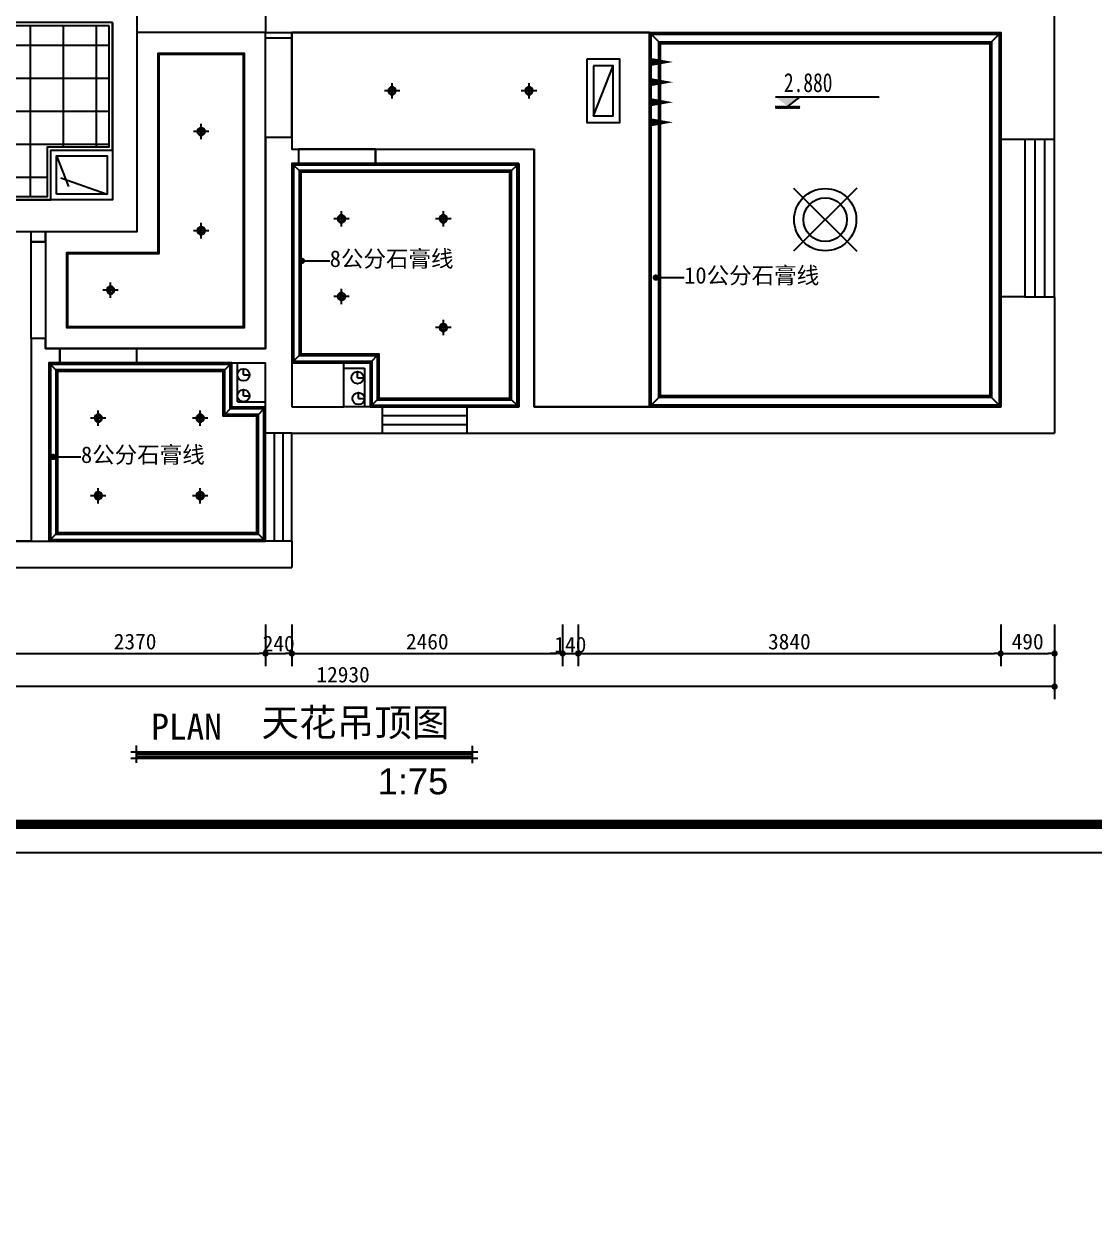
# Model space of a CAD drawing. Header units: millimetres. Extents: x -77055 to 331180, y -861586 to -491011.
# Drawn here: x 44184 to 53903, y -611652 to -600668 of the extents above; entities that cross this region are included whole.
import ezdxf

# ---------------------------------------------------------------- set-up
doc = ezdxf.new("R2010")
doc.units = ezdxf.units.MM
doc.header["$PDMODE"] = 3
doc.linetypes.add('ACAD_ISO03W100', pattern=[30, 12, -18])
for name, color, linetype in [('0-170活动家具', 8, 'Continuous'), ('2', 2, 'Continuous'), ('250', 250, 'Continuous'), ('5', 5, 'Continuous'), ('IFF_FURN', 30, 'Continuous'), ('layer 1', 7, 'Continuous'), ('LIGHT', 2, 'Continuous'), ('天花', 2, 'Continuous')]:
    doc.layers.add(name, color=color, linetype=linetype)
doc.layers.add('灯具', color=61, linetype='Continuous', lineweight=25)
doc.styles.add('DIM', font='simhei.ttf', dxfattribs={"width": 0.8})
doc.styles.get("Standard").update_dxf_attribs({"font": 'simhei.ttf'})
doc.styles.add('STYLE1', font='')
doc.styles.add('平面', font='', dxfattribs={"width": 0.75, "height": 250})
doc.styles.get('STYLE1').set_extended_font_data('SimSun')
doc.styles.get('平面').set_extended_font_data('SimSun')
doc.dimstyles.new('1-50', dxfattribs={"dimscale": 50, "dimtxt": 5, "dimasz": 1, "dimexe": 1, "dimexo": 0.1, "dimgap": 0.5, "dimtad": 1, "dimdec": 0, "dimdsep": 46, "dimtxsty": 'DIM', "dimblk": 'ARCHTICK', "dimcen": 4, "dimdle": 1, "dimclrd": 3, "dimclre": 3, "dimclrt": 1, "dimadec": 0, "dimazin": 0, "dimtfac": 1, "dimtdec": 0, "dimtmove": 2, "dimatfit": 3, "dimldrblk": 'DOT', "dimfxl": 15, "dimfxlon": 1, "dimarcsym": 0})
doc.dimstyles.new('1-55', dxfattribs={"dimscale": 57, "dimtxt": 2.5, "dimasz": 1, "dimexe": 2, "dimexo": 0.625, "dimtad": 1, "dimdec": 0, "dimrnd": 5, "dimtxsty": 'Standard', "dimblk": 'DOT', "dimcen": 2.5, "dimclrd": 1, "dimclre": 1, "dimclrt": 2, "dimadec": 0, "dimazin": 0, "dimtfac": 1, "dimtdec": 0, "dimtmove": 2, "dimatfit": 3, "dimldrblk": 'DOT', "dimfxl": 1, "dimarcsym": 0})

# ---------------------------------------------------------------- blocks, each defined once
blk = doc.blocks.new('_Dot')
at = {"color": 0, "linetype": 'ByBlock', "lineweight": -2}
blk.add_line((-0.5, 0), (-1, 0), dxfattribs=at)
at = {"color": 0, "linetype": 'ByBlock', "const_width": 0.5}
blk.add_lwpolyline([(-0.25, 0, 1), (0.25, 0, 1)], format="xyb", close=True, dxfattribs=at)
blk = doc.blocks.new('*D554')
at = {"layer": '250', "color": 1, "lineweight": -2}
for p, q in [((44007, -606118), (44007, -606497)), ((46377, -606118), (46377, -606497)), ((44064, -606383), (46320, -606383))]:
    blk.add_line(p, q, dxfattribs=at)
at = {"layer": 'Defpoints', "color": 0}
for p in [(44007, -606083), (46377, -606083), (46377, -606383)]:
    blk.add_point(p, dxfattribs=at)
at = {"layer": '250', "color": 1, "lineweight": -2, "xscale": 57, "yscale": 57, "zscale": 57, "rotation": 180}
blk.add_blockref('_Dot', (44007, -606383), dxfattribs=at)
at = {"layer": '250', "color": 1, "lineweight": -2, "xscale": 57, "yscale": 57, "zscale": 57}
blk.add_blockref('_Dot', (46377, -606383), dxfattribs=at)
at = {"layer": '250', "color": 2, "insert": (45192, -606275), "char_height": 142.5, "attachment_point": 5}
blk.add_mtext('2370', dxfattribs=at)
blk = doc.blocks.new('*D555')
at = {"layer": '250', "color": 1, "lineweight": -2}
for p, q in [((46377, -606118), (46377, -606497)), ((46617, -606118), (46617, -606497)), ((46434, -606383), (46560, -606383))]:
    blk.add_line(p, q, dxfattribs=at)
at = {"layer": 'Defpoints', "color": 0}
for p in [(46377, -606083), (46617, -606083), (46617, -606383)]:
    blk.add_point(p, dxfattribs=at)
at = {"layer": '250', "color": 1, "lineweight": -2, "xscale": 57, "yscale": 57, "zscale": 57, "rotation": 180}
blk.add_blockref('_Dot', (46377, -606383), dxfattribs=at)
at = {"layer": '250', "color": 1, "lineweight": -2, "xscale": 57, "yscale": 57, "zscale": 57}
blk.add_blockref('_Dot', (46617, -606383), dxfattribs=at)
at = {"layer": '250', "color": 2, "insert": (46497, -606293), "char_height": 142.5, "attachment_point": 5}
blk.add_mtext('240', dxfattribs=at)
blk = doc.blocks.new('*D556')
at = {"layer": '250', "color": 1, "lineweight": -2}
for p, q in [((46617, -606118), (46617, -606497)), ((49077, -606118), (49077, -606497)), ((46674, -606383), (49020, -606383))]:
    blk.add_line(p, q, dxfattribs=at)
at = {"layer": 'Defpoints', "color": 0}
for p in [(46617, -606083), (49077, -606083), (49077, -606383)]:
    blk.add_point(p, dxfattribs=at)
at = {"layer": '250', "color": 1, "lineweight": -2, "xscale": 57, "yscale": 57, "zscale": 57, "rotation": 180}
blk.add_blockref('_Dot', (46617, -606383), dxfattribs=at)
at = {"layer": '250', "color": 1, "lineweight": -2, "xscale": 57, "yscale": 57, "zscale": 57}
blk.add_blockref('_Dot', (49077, -606383), dxfattribs=at)
at = {"layer": '250', "color": 2, "insert": (47847, -606275), "char_height": 142.5, "attachment_point": 5}
blk.add_mtext('2460', dxfattribs=at)
blk = doc.blocks.new('*D557')
at = {"layer": '250', "color": 1, "lineweight": -2}
for p, q in [((49077, -606118), (49077, -606497)), ((49217, -606118), (49217, -606497)), ((49020, -606383), (48963, -606383)), ((49077, -606383), (49217, -606383)), ((49274, -606383), (49331, -606383))]:
    blk.add_line(p, q, dxfattribs=at)
at = {"layer": 'Defpoints', "color": 0}
for p in [(49077, -606083), (49217, -606083), (49217, -606383)]:
    blk.add_point(p, dxfattribs=at)
at = {"layer": '250', "color": 1, "lineweight": -2, "xscale": 57, "yscale": 57, "zscale": 57}
blk.add_blockref('_Dot', (49077, -606383), dxfattribs=at)
at = {"layer": '250', "color": 1, "lineweight": -2, "xscale": 57, "yscale": 57, "zscale": 57, "rotation": 180}
blk.add_blockref('_Dot', (49217, -606383), dxfattribs=at)
at = {"layer": '250', "color": 2, "insert": (49147, -606303), "char_height": 142.5, "attachment_point": 5}
blk.add_mtext('140', dxfattribs=at)
blk = doc.blocks.new('*D558')
at = {"layer": '250', "color": 1, "lineweight": -2}
for p, q in [((49217, -606118), (49217, -606497)), ((53057, -606118), (53057, -606497)), ((49274, -606383), (53000, -606383))]:
    blk.add_line(p, q, dxfattribs=at)
at = {"layer": 'Defpoints', "color": 0}
for p in [(49217, -606083), (53057, -606083), (53057, -606383)]:
    blk.add_point(p, dxfattribs=at)
at = {"layer": '250', "color": 1, "lineweight": -2, "xscale": 57, "yscale": 57, "zscale": 57, "rotation": 180}
blk.add_blockref('_Dot', (49217, -606383), dxfattribs=at)
at = {"layer": '250', "color": 1, "lineweight": -2, "xscale": 57, "yscale": 57, "zscale": 57}
blk.add_blockref('_Dot', (53057, -606383), dxfattribs=at)
at = {"layer": '250', "color": 2, "insert": (51137, -606275), "char_height": 142.5, "attachment_point": 5}
blk.add_mtext('3840', dxfattribs=at)
blk = doc.blocks.new('*D559')
at = {"layer": '250', "color": 1, "lineweight": -2}
for p, q in [((53057, -606118), (53057, -606497)), ((53547, -606118), (53547, -606497)), ((53114, -606383), (53490, -606383))]:
    blk.add_line(p, q, dxfattribs=at)
at = {"layer": 'Defpoints', "color": 0}
for p in [(53057, -606083), (53547, -606083), (53547, -606383)]:
    blk.add_point(p, dxfattribs=at)
at = {"layer": '250', "color": 1, "lineweight": -2, "xscale": 57, "yscale": 57, "zscale": 57, "rotation": 180}
blk.add_blockref('_Dot', (53057, -606383), dxfattribs=at)
at = {"layer": '250', "color": 1, "lineweight": -2, "xscale": 57, "yscale": 57, "zscale": 57}
blk.add_blockref('_Dot', (53547, -606383), dxfattribs=at)
at = {"layer": '250', "color": 2, "insert": (53302, -606275), "char_height": 142.5, "attachment_point": 5}
blk.add_mtext('490', dxfattribs=at)
blk = doc.blocks.new('*D560')
at = {"layer": '250', "color": 1, "lineweight": -2}
for p, q in [((40617, -606154), (40617, -606797)), ((53547, -606154), (53547, -606797)), ((53490, -606683), (40674, -606683))]:
    blk.add_line(p, q, dxfattribs=at)
at = {"layer": 'Defpoints', "color": 0}
for p in [(40617, -606118), (53547, -606118), (40617, -606683)]:
    blk.add_point(p, dxfattribs=at)
at = {"layer": '250', "color": 1, "lineweight": -2, "xscale": 57, "yscale": 57, "zscale": 57, "rotation": 180}
blk.add_blockref('_Dot', (40617, -606683), dxfattribs=at)
at = {"layer": '250', "color": 1, "lineweight": -2, "xscale": 57, "yscale": 57, "zscale": 57}
blk.add_blockref('_Dot', (53547, -606683), dxfattribs=at)
at = {"layer": '250', "color": 2, "insert": (47082, -606575), "char_height": 142.5, "attachment_point": 5}
blk.add_mtext('12930', dxfattribs=at)
blk = doc.blocks.new('A$C54AD448D')
blk.add_lwpolyline([(-240, 15583), (-22136, 15583), (-22136, 240), (-240, 240)], close=True)
at = {"layer": 'IFF_FURN'}
blk.add_lwpolyline([(0, 15823), (-22376, 15823), (-22376, 0), (0, 0)], close=True, dxfattribs=at)
at = {"layer": 'IFF_FURN', "color": 8, "const_width": 79.9}
blk.add_lwpolyline([(-22136, 15583), (-22136, 240), (-240, 240), (-240, 15583), (-22136, 15583)], dxfattribs=at)
blk = doc.blocks.new('adsdw33434')
at = {"layer": '天花', "color": 1}
for p, q in [((-382, 382), (382, -382)), ((382, 382), (-382, -382))]:
    blk.add_line(p, q, dxfattribs=at)
for radius in [377, 264]:
    blk.add_circle((0, 0), radius, dxfattribs=at)
blk = doc.blocks.new('KHBB')
at = {"color": 1}
blk.add_circle((132665, -152294), 35, dxfattribs=at)
at = {"layer": 'LIGHT', "color": 1, "linetype": 'Continuous'}
for p, q in [((132665, -152194), (132665, -152394)), ((132765, -152294), (132565, -152294))]:
    blk.add_line(p, q, dxfattribs=at)
at = {"layer": 'LIGHT', "linetype": 'Continuous'}
blk.add_circle((132665, -152294), 50, dxfattribs=at)
blk = doc.blocks.new('A$C650D4CB0')
at = {"layer": '灯具', "color": 4}
for points in [[(44, 500, 0, 0, 0), (44, 0, 0, 88.5, 0), (44, 243, 88.5, 88.5, 0)], [(273, 500, 0, 0, 0), (273, 0, 0, 88.5, 0), (273, 243, 88.5, 88.5, 0)], [(501, 500, 0, 0, 0), (501, 0, 0, 88.5, 0), (501, 243, 88.5, 88.5, 0)], [(729, 500, 0, 0, 0), (729, 0, 0, 88.5, 0), (729, 243, 88.5, 88.5, 0)]]:
    blk.add_lwpolyline(points, format="xyseb", dxfattribs=at)
blk = doc.blocks.new('gb')
at = {"layer": '250', "color": 1}
blk.add_line((-133691, -772030.2), (-133841, -772410.2), dxfattribs=at)
for points in [[(-133641, -772460.2), (-133641, -771980.2), (-133891, -771980.2), (-133891, -772460.2)], [(-133691, -772410.2), (-133691, -772030.2), (-133841, -772030.2), (-133841, -772410.2)]]:
    blk.add_lwpolyline(points, close=True, dxfattribs=at)
blk = doc.blocks.new('54ewq')
blk.add_hatch(color=1).paths.add_polyline_path([(75200.2, -272755.7), (75016.7, -272755.7), (75108.4, -272825.5)])
h = blk.add_hatch()
h.set_pattern_fill('SACNCR', color=1, scale=1.92, angle=180.01224, style=0)
h.set_pattern_definition([(45.01224, (-58699.985, -326776.9863), (-3.23358277, 3.23220149), []), (45.01224, (-58696.752, -326776.9856), (-3.23358277, 3.23220149), [0, -4.572])])
h.paths.add_polyline_path([(75108.8, -272825.2), (75108.4, -272825.5), (75108.1, -272825.2), (75016.7, -272825.2), (75016.7, -272837.9), (75200.9, -272837.9), (75200.9, -272825.2)])
at = {"color": 1}
for p, q in [((75016.7, -272755.7), (75801.7, -272755.6)), ((75200.2, -272755.7), (75108.4, -272825.5))]:
    blk.add_line(p, q, dxfattribs=at)
blk = doc.blocks.new('_ArchTick')
at = {"color": 0, "linetype": 'ByBlock', "const_width": 0.15}
blk.add_lwpolyline([(-0.5, -0.5), (0.5, 0.5)], dxfattribs=at)
blk = doc.blocks.new('*D693')
at = {"layer": '250', "color": 3, "lineweight": -2}
for p, q in [((-22966, -597863), (-22966, -598503)), ((-23716, -597913), (-22916, -597913)), ((-23716, -598453), (-22916, -598453)), ((176539, -648635), (181029, -648635)), ((176589, -649385), (176589, -648585)), ((180979, -649385), (180979, -648585))]:
    blk.add_line(p, q, dxfattribs=at)
at = {"layer": 'Defpoints', "color": 0}
for p in [(-25214, -597913), (-24189, -598453), (-22966, -598453), (180979, -648635), (176589, -650556), (180979, -650556)]:
    blk.add_point(p, dxfattribs=at)
at = {"layer": '250', "color": 3, "lineweight": -2, "xscale": 50, "yscale": 50, "zscale": 50}
for p, rotation in [((-22966, -597913), 90), ((-22966, -598453), 270), ((176589, -648635), 180)]:
    blk.add_blockref('_ArchTick', p, dxfattribs=dict(at, rotation=rotation))
blk.add_blockref('_ArchTick', (180979, -648635), dxfattribs=at)
at = {"layer": '250', "color": 1, "insert": (-23168, -598183), "char_height": 250, "attachment_point": 5, "rotation": 90, "style": 'DIM'}
blk.add_mtext('540', dxfattribs=at)
at = {"layer": '250', "color": 1, "insert": (178784, -648483), "char_height": 250, "attachment_point": 5, "style": 'DIM'}
blk.add_mtext('4390', dxfattribs=at)
blk = doc.blocks.new('*D697')
at = {"layer": '250', "color": 3, "lineweight": -2}
for p, q in [((-23716, -602713), (-22916, -602713)), ((-22966, -602663), (-22966, -607118)), ((-23716, -607068), (-22916, -607068)), ((150253, -655191), (149547, -655191)), ((149597, -656986), (149597, -655141)), ((150253, -656936), (149547, -656936))]:
    blk.add_line(p, q, dxfattribs=at)
at = {"layer": 'Defpoints', "color": 0}
for p in [(-24429, -602713), (-24429, -607068), (-22966, -607068), (149597, -655191), (150258, -655191), (150258, -656936)]:
    blk.add_point(p, dxfattribs=at)
at = {"layer": '250', "color": 3, "lineweight": -2, "xscale": 50, "yscale": 50, "zscale": 50}
for p, rotation in [((-22966, -602713), 90), ((-22966, -607068), 270), ((149597, -655191), 90), ((149597, -656936), 270)]:
    blk.add_blockref('_ArchTick', p, dxfattribs=dict(at, rotation=rotation))
at = {"layer": '250', "color": 1, "char_height": 250, "attachment_point": 5, "rotation": 90, "style": 'DIM'}
for s, insert in [('4355', (-23116, -604890)), ('1745', (149447, -656063))]:
    blk.add_mtext(s, dxfattribs=dict(at, insert=insert))
blk = doc.blocks.new('*D698')
at = {"layer": '250', "color": 3, "lineweight": -2}
for p, q in [((-22966, -607018), (-22966, -607358)), ((-23716, -607068), (-22916, -607068)), ((-23716, -607308), (-22916, -607308)), ((150213, -655191), (149740, -655191)), ((149790, -656986), (149790, -655141)), ((150253, -656936), (149740, -656936))]:
    blk.add_line(p, q, dxfattribs=at)
at = {"layer": 'Defpoints', "color": 0}
for p in [(-24429, -607068), (-24189, -607308), (-22966, -607308), (149790, -655191), (150218, -655191), (150258, -656936)]:
    blk.add_point(p, dxfattribs=at)
at = {"layer": '250', "color": 3, "lineweight": -2, "xscale": 50, "yscale": 50, "zscale": 50}
for p, rotation in [((-22966, -607068), 90), ((-22966, -607308), 270), ((149790, -655191), 90), ((149790, -656936), 270)]:
    blk.add_blockref('_ArchTick', p, dxfattribs=dict(at, rotation=rotation))
at = {"layer": '250', "color": 1, "char_height": 250, "attachment_point": 5, "rotation": 90, "style": 'DIM'}
for s, insert in [('240', (-22778, -606855)), ('1745', (149640, -656063))]:
    blk.add_mtext(s, dxfattribs=dict(at, insert=insert))
blk = doc.blocks.new('*D699')
at = {"layer": '250', "color": 3, "lineweight": -2}
for p, q in [((-23716, -607308), (-22916, -607308)), ((-22966, -607258), (-22966, -607918)), ((-23716, -607868), (-22916, -607868)), ((157088, -650561), (157088, -650872)), ((158853, -650561), (158853, -650872)), ((157038, -650822), (158903, -650822))]:
    blk.add_line(p, q, dxfattribs=at)
at = {"layer": 'Defpoints', "color": 0}
for p in [(-24189, -607308), (-25224, -607868), (-22966, -607868), (157088, -650556), (158853, -650556), (158853, -650822)]:
    blk.add_point(p, dxfattribs=at)
at = {"layer": '250', "color": 3, "lineweight": -2, "xscale": 50, "yscale": 50, "zscale": 50}
for p, rotation in [((-22966, -607308), 90), ((-22966, -607868), 270), ((157088, -650822), 180)]:
    blk.add_blockref('_ArchTick', p, dxfattribs=dict(at, rotation=rotation))
blk.add_blockref('_ArchTick', (158853, -650822), dxfattribs=at)
at = {"layer": '250', "color": 1, "insert": (-23168, -607588), "char_height": 250, "attachment_point": 5, "rotation": 90, "style": 'DIM'}
blk.add_mtext('560', dxfattribs=at)
at = {"layer": '250', "color": 1, "insert": (157971, -650672), "char_height": 250, "attachment_point": 5, "style": 'DIM'}
blk.add_mtext('1765', dxfattribs=at)
blk = doc.blocks.new('*D700')
at = {"layer": '250', "color": 3, "lineweight": -2}
for p, q in [((-23716, -607868), (-22916, -607868)), ((-22966, -607818), (-22966, -608158)), ((-23716, -608108), (-22916, -608108)), ((157038, -610068), (158903, -610068)), ((157088, -610340), (157088, -610018)), ((158853, -610340), (158853, -610018))]:
    blk.add_line(p, q, dxfattribs=at)
at = {"layer": 'Defpoints', "color": 0}
for p in [(-25224, -607868), (-25224, -608108), (-22966, -608108), (158853, -610068), (157088, -610345), (158853, -610345)]:
    blk.add_point(p, dxfattribs=at)
at = {"layer": '250', "color": 3, "lineweight": -2, "xscale": 50, "yscale": 50, "zscale": 50}
for p, rotation in [((-22966, -607868), 90), ((-22966, -608108), 270), ((157088, -610068), 180)]:
    blk.add_blockref('_ArchTick', p, dxfattribs=dict(at, rotation=rotation))
blk.add_blockref('_ArchTick', (158853, -610068), dxfattribs=at)
at = {"layer": '250', "color": 1, "insert": (-23168, -608251), "char_height": 250, "attachment_point": 5, "rotation": 90, "style": 'DIM'}
blk.add_mtext('240', dxfattribs=at)
at = {"layer": '250', "color": 1, "insert": (157971, -609918), "char_height": 250, "attachment_point": 5, "style": 'DIM'}
blk.add_mtext('1765', dxfattribs=at)
blk = doc.blocks.new('*D701')
at = {"layer": '250', "color": 3, "lineweight": -2}
for p, q in [((-38709, -595435), (-38409, -595435)), ((-38659, -595924), (-38659, -595385)), ((-38459, -595919), (-38459, -595385)), ((153703, -610350), (153703, -610722)), ((156158, -610350), (156158, -610722)), ((156208, -610672), (153653, -610672))]:
    blk.add_line(p, q, dxfattribs=at)
at = {"layer": 'Defpoints', "color": 0}
for p in [(-38459, -595435), (-38659, -595929), (-38459, -595924), (153703, -610345), (156158, -610345), (153703, -610672)]:
    blk.add_point(p, dxfattribs=at)
at = {"layer": '250', "color": 3, "lineweight": -2, "xscale": 50, "yscale": 50, "zscale": 50, "rotation": 180}
for p in [(-38659, -595435), (153703, -610672)]:
    blk.add_blockref('_ArchTick', p, dxfattribs=at)
at = {"layer": '250', "color": 3, "lineweight": -2, "xscale": 50, "yscale": 50, "zscale": 50}
for p in [(-38459, -595435), (156158, -610672)]:
    blk.add_blockref('_ArchTick', p, dxfattribs=at)
at = {"layer": '250', "color": 1, "char_height": 250, "attachment_point": 5, "style": 'DIM'}
for s, insert in [('200', (-38559, -595221)), ('2455', (154931, -610522))]:
    blk.add_mtext(s, dxfattribs=dict(at, insert=insert))
blk = doc.blocks.new('*D702')
at = {"layer": '250', "color": 3, "lineweight": -2}
for p, q in [((-38509, -595435), (-33689, -595435)), ((-38459, -595919), (-38459, -595385)), ((-33739, -595915), (-33739, -595385)), ((151763, -610042), (153593, -610042)), ((151813, -610184), (151813, -609992)), ((153543, -610184), (153543, -609992))]:
    blk.add_line(p, q, dxfattribs=at)
at = {"layer": 'Defpoints', "color": 0}
for p in [(-33739, -595435), (-33739, -595920), (-38459, -595924), (153543, -610042), (151813, -610189), (153543, -610189)]:
    blk.add_point(p, dxfattribs=at)
at = {"layer": '250', "color": 3, "lineweight": -2, "xscale": 50, "yscale": 50, "zscale": 50, "rotation": 180}
for p in [(-38459, -595435), (151813, -610042)]:
    blk.add_blockref('_ArchTick', p, dxfattribs=at)
at = {"layer": '250', "color": 3, "lineweight": -2, "xscale": 50, "yscale": 50, "zscale": 50}
for p in [(-33739, -595435), (153543, -610042)]:
    blk.add_blockref('_ArchTick', p, dxfattribs=at)
at = {"layer": '250', "color": 1, "char_height": 250, "attachment_point": 5, "style": 'DIM'}
for s, insert in [('4720', (-36099, -595284)), ('1730', (152678, -609891))]:
    blk.add_mtext(s, dxfattribs=dict(at, insert=insert))
blk = doc.blocks.new('*D703')
at = {"layer": '250', "color": 3, "lineweight": -2}
for p, q in [((-33789, -595435), (-33489, -595435)), ((-33739, -595915), (-33739, -595385)), ((-33539, -595924), (-33539, -595385)), ((146508, -610525), (146508, -611325)), ((149458, -610525), (149458, -611325)), ((146458, -611275), (149508, -611275))]:
    blk.add_line(p, q, dxfattribs=at)
at = {"layer": 'Defpoints', "color": 0}
for p in [(-33539, -595435), (-33739, -595920), (-33539, -595929), (146508, -610345), (149458, -610345), (149458, -611275)]:
    blk.add_point(p, dxfattribs=at)
at = {"layer": '250', "color": 3, "lineweight": -2, "xscale": 50, "yscale": 50, "zscale": 50, "rotation": 180}
for p in [(-33739, -595435), (146508, -611275)]:
    blk.add_blockref('_ArchTick', p, dxfattribs=at)
at = {"layer": '250', "color": 3, "lineweight": -2, "xscale": 50, "yscale": 50, "zscale": 50}
for p in [(-33539, -595435), (149458, -611275)]:
    blk.add_blockref('_ArchTick', p, dxfattribs=at)
at = {"layer": '250', "color": 1, "char_height": 250, "attachment_point": 5, "style": 'DIM'}
for s, insert in [('200', (-33639, -595221)), ('2950', (147983, -611123))]:
    blk.add_mtext(s, dxfattribs=dict(at, insert=insert))
blk = doc.blocks.new('*D704')
at = {"layer": '250', "color": 3, "lineweight": -2}
for p, q in [((-33589, -595435), (-30674, -595435)), ((-33539, -595924), (-33539, -595385)), ((-30724, -596185), (-30724, -595385)), ((149449, -614980), (148649, -614980)), ((148699, -616775), (148699, -614930)), ((149449, -616725), (148649, -616725))]:
    blk.add_line(p, q, dxfattribs=at)
at = {"layer": 'Defpoints', "color": 0}
for p in [(-30724, -595435), (-33539, -595929), (-30724, -597584), (148699, -614980), (150108, -614980), (150108, -616725)]:
    blk.add_point(p, dxfattribs=at)
at = {"layer": '250', "color": 3, "lineweight": -2, "xscale": 50, "yscale": 50, "zscale": 50}
for p, rotation in [((-33539, -595435), 180), ((148699, -614980), 90), ((148699, -616725), 270)]:
    blk.add_blockref('_ArchTick', p, dxfattribs=dict(at, rotation=rotation))
blk.add_blockref('_ArchTick', (-30724, -595435), dxfattribs=at)
at = {"layer": '250', "color": 1, "insert": (-32132, -595285), "char_height": 250, "attachment_point": 5, "style": 'DIM'}
blk.add_mtext('2815', dxfattribs=at)
at = {"layer": '250', "color": 1, "insert": (148549, -615853), "char_height": 250, "attachment_point": 5, "rotation": 90, "style": 'DIM'}
blk.add_mtext('1745', dxfattribs=at)
blk = doc.blocks.new('*D705')
at = {"layer": '250', "color": 3, "lineweight": -2}
for p, q in [((-30774, -595435), (-30514, -595435)), ((-30724, -596185), (-30724, -595385)), ((-30564, -596185), (-30564, -595385)), ((147553, -618753), (150608, -618753)), ((147603, -619165), (147603, -618703)), ((150558, -619200), (150558, -618703))]:
    blk.add_line(p, q, dxfattribs=at)
at = {"layer": 'Defpoints', "color": 0}
for p in [(-30564, -595435), (-30724, -597584), (-30564, -597584), (150558, -618753), (147603, -619170), (150558, -619205)]:
    blk.add_point(p, dxfattribs=at)
at = {"layer": '250', "color": 3, "lineweight": -2, "xscale": 50, "yscale": 50, "zscale": 50, "rotation": 180}
for p in [(-30724, -595435), (147603, -618753)]:
    blk.add_blockref('_ArchTick', p, dxfattribs=at)
at = {"layer": '250', "color": 3, "lineweight": -2, "xscale": 50, "yscale": 50, "zscale": 50}
for p in [(-30564, -595435), (150558, -618753)]:
    blk.add_blockref('_ArchTick', p, dxfattribs=at)
at = {"layer": '250', "color": 1, "char_height": 250, "attachment_point": 5, "style": 'DIM'}
for s, insert in [('160', (-30644, -595221)), ('2955', (149081, -618603))]:
    blk.add_mtext(s, dxfattribs=dict(at, insert=insert))
blk = doc.blocks.new('*D706')
at = {"layer": '250', "color": 3, "lineweight": -2}
for p, q in [((-30614, -595435), (-28059, -595435)), ((-30564, -596185), (-30564, -595385)), ((-28109, -596185), (-28109, -595385)), ((150553, -617555), (149994, -617555)), ((150044, -619250), (150044, -617505)), ((150553, -619200), (149994, -619200))]:
    blk.add_line(p, q, dxfattribs=at)
at = {"layer": 'Defpoints', "color": 0}
for p in [(-28109, -595435), (-30564, -597584), (-28109, -597584), (150044, -617555), (150558, -617555), (150558, -619200)]:
    blk.add_point(p, dxfattribs=at)
at = {"layer": '250', "color": 3, "lineweight": -2, "xscale": 50, "yscale": 50, "zscale": 50}
for p, rotation in [((-30564, -595435), 180), ((150044, -617555), 90), ((150044, -619200), 270)]:
    blk.add_blockref('_ArchTick', p, dxfattribs=dict(at, rotation=rotation))
blk.add_blockref('_ArchTick', (-28109, -595435), dxfattribs=at)
at = {"layer": '250', "color": 1, "insert": (-29337, -595285), "char_height": 250, "attachment_point": 5, "style": 'DIM'}
blk.add_mtext('2455', dxfattribs=at)
at = {"layer": '250', "color": 1, "insert": (149894, -618378), "char_height": 250, "attachment_point": 5, "rotation": 90, "style": 'DIM'}
blk.add_mtext('1645', dxfattribs=at)
blk = doc.blocks.new('*D707')
at = {"layer": '250', "color": 3, "lineweight": -2}
for p, q in [((-28159, -595435), (-27829, -595435)), ((-28109, -596185), (-28109, -595385)), ((-27879, -596185), (-27879, -595385)), ((164355, -618770), (164355, -614910)), ((163605, -614960), (164405, -614960)), ((163605, -618720), (164405, -618720))]:
    blk.add_line(p, q, dxfattribs=at)
at = {"layer": 'Defpoints', "color": 0}
for p in [(-27879, -595435), (-27879, -597344), (-28109, -597584), (159638, -614960), (164355, -614960), (159638, -618720)]:
    blk.add_point(p, dxfattribs=at)
at = {"layer": '250', "color": 3, "lineweight": -2, "xscale": 50, "yscale": 50, "zscale": 50}
for p, rotation in [((-28109, -595435), 180), ((164355, -614960), 90), ((164355, -618720), 270)]:
    blk.add_blockref('_ArchTick', p, dxfattribs=dict(at, rotation=rotation))
blk.add_blockref('_ArchTick', (-27879, -595435), dxfattribs=at)
at = {"layer": '250', "color": 1, "insert": (-27994, -595221), "char_height": 250, "attachment_point": 5, "style": 'DIM'}
blk.add_mtext('230', dxfattribs=at)
at = {"layer": '250', "color": 1, "insert": (164204, -616840), "char_height": 250, "attachment_point": 5, "rotation": 90, "style": 'DIM'}
blk.add_mtext('3760', dxfattribs=at)

msp = doc.modelspace()

# ---------------------------------------------------------------- hatches: boundary and pattern name
at = {"ltscale": 100}
h = msp.add_hatch(dxfattribs=at)
h.set_pattern_fill('_USER', color=250, scale=300, style=0, double=1, pattern_type=0)
h.set_pattern_definition([(0, (42742.35, -601457.73), (0, 300), []), (90, (42742.35, -601457.73), (-300, 2e-14), [])])
h.paths.add_polyline_path([(44957.4, -600682.7), (44247.4, -600682.7), (42647.4, -600682.7), (40527.4, -600682.7), (40527.4, -601572.7), (40857.4, -601572.7), (41127.4, -601572.7), (41127.4, -602232.7), (41887.4, -602232.7), (42092.4, -602232.7), (42092.4, -602042.7), (42362.4, -602042.7), (42362.4, -602232.7), (44397.4, -602232.7), (44397.4, -601782.7), (44957.4, -601782.7)])

# ---------------------------------------------------------------- linework, layer by layer
at = {"layer": '0-170活动家具', "color": 1, "linetype": 'ACAD_ISO03W100', "ltscale": 5}
msp.add_line((46377.4, -600742.7), (45207.4, -600742.7), dxfattribs=at)
at = {"layer": '250', "color": 0}
for p, q in [((53547.4, -601712.7), (53547.4, -600202.7)), ((45207.4, -600512.7), (45207.4, -602552.7)), ((46377.4, -600512.7), (46377.4, -600742.7)), ((44987.4, -600652.7), (44987.4, -602262.7)), ((46377.4, -600742.7), (53057.4, -600742.7)), ((46377.4, -600792.7), (46377.4, -600742.7)), ((46617.4, -600792.7), (46617.4, -600742.7)), ((53057.4, -601712.7), (53057.4, -600742.7)), ((46377.4, -600792.7), (46617.4, -600792.7)), ((46377.4, -601692.7), (46617.4, -601692.7)), ((46377.4, -601692.7), (46377.4, -603612.7)), ((46617.4, -601692.7), (46617.4, -601802.7)), ((53057.4, -601712.7), (53277.4, -601712.7)), ((53257.4, -601712.7), (53547.4, -601712.7)), ((44427.4, -602262.7), (44427.4, -601812.7)), ((44427.4, -601812.7), (44987.4, -601812.7)), ((46617.4, -601802.7), (46677.4, -601802.7)), ((46677.4, -601802.7), (46677.4, -601932.7)), ((47377.4, -601802.7), (47997.4, -601802.7)), ((47377.4, -601802.7), (47377.4, -601932.7)), ((47997.4, -601802.7), (48817.4, -601802.7)), ((48817.4, -601802.7), (48817.4, -604142.7)), ((44477.4, -601862.7), (44587, -602142.9)), ((46617.4, -601932.7), (46617.4, -604142.7)), ((46617.4, -601932.7), (46677.4, -601932.7)), ((47997.4, -601932.7), (47377.4, -601932.7)), ((47997.4, -601932.7), (48677.4, -601932.7)), ((48677.4, -601932.7), (48677.4, -604142.7)), ((44517.4, -602062.7), (44937.4, -602212.7)), ((44987.4, -602262.7), (41887.4, -602262.7)), ((45207.4, -602552.7), (40857.4, -602552.7)), ((44247.4, -602642.7), (44247.4, -602552.7)), ((44377.4, -602642.7), (44377.4, -602552.7)), ((44377.4, -602642.7), (44247.4, -602642.7)), ((53057.4, -604142.7), (53057.4, -603142.7)), ((53277.4, -603142.7), (53057.4, -603142.7)), ((53277.4, -603142.7), (53547.4, -603142.7)), ((53547.4, -603142.7), (53547.4, -604382.7)), ((44247.4, -603522.7), (44247.4, -605362.7)), ((44377.4, -603612.7), (44377.4, -603522.7)), ((44507.4, -603612.7), (44377.4, -603612.7)), ((44507.4, -603742.7), (44507.4, -603612.7)), ((46377.4, -603612.7), (45207.4, -603612.7)), ((45207.4, -603742.7), (45207.4, -603612.7)), ((44507.4, -603742.7), (44407.4, -603742.7)), ((44407.4, -603742.7), (44407.4, -605362.7)), ((45207.4, -603742.7), (46377.4, -603742.7)), ((46072.2, -604146.4), (46072.2, -603742.7)), ((46122.2, -604096.4), (46122.2, -603742.7)), ((46177.2, -603851.4), (46177.2, -603796.4)), ((46377.4, -604382.7), (46377.4, -603742.7)), ((47087.4, -603742.7), (46617.4, -603742.7)), ((47087.4, -604142.7), (47087.4, -603742.7)), ((47087.4, -603742.7), (47327.4, -603742.7)), ((47087.4, -603792.7), (47277.4, -603792.7)), ((47212.4, -603877.7), (47212.4, -603822.7)), ((47277.4, -603792.7), (47277.4, -604142.7)), ((47327.4, -603742.7), (47327.4, -604142.7)), ((46177.2, -603851.4), (46232.2, -603851.4)), ((47212.4, -603877.7), (47267.4, -603877.7)), ((46177.2, -604041.4), (46177.2, -603986.4)), ((46177.2, -604041.4), (46232.2, -604041.4)), ((47222.4, -604067.7), (47222.4, -604012.7)), ((46072.2, -604146.4), (46377.4, -604146.4)), ((46122.2, -604096.4), (46377.4, -604096.4)), ((46617.4, -604142.7), (47087.4, -604142.7)), ((47437.4, -604142.7), (47087.4, -604142.7)), ((47222.4, -604067.7), (47277.4, -604067.7)), ((47437.4, -604142.7), (47437.4, -604382.7)), ((48677.4, -604142.7), (48207.4, -604142.7)), ((48207.4, -604142.7), (48207.4, -604382.7)), ((48817.4, -604142.7), (53057.4, -604142.7)), ((46617.4, -604382.7), (46377.4, -604382.7)), ((46617.4, -604382.7), (47437.4, -604382.7)), ((48207.4, -604382.7), (53547.4, -604382.7)), ((44247.4, -605362.7), (40857.4, -605362.7)), ((44007.4, -605362.7), (46377.4, -605362.7)), ((46617.4, -605362.7), (46377.4, -605362.7)), ((46617.4, -605362.7), (46617.4, -605602.7)), ((40617.4, -605602.7), (46617.4, -605602.7))]:
    msp.add_line(p, q, dxfattribs=at)
at = {"layer": '250', "color": 2}
for p, q in [((49867.4, -604142.7), (49867.4, -600742.7)), ((53367.4, -601712.7), (53367.4, -603142.7)), ((53457.4, -603142.7), (53457.4, -601712.7)), ((47437.4, -604222.7), (48207.4, -604222.7)), ((47437.4, -604302.7), (48207.4, -604302.7)), ((46457.4, -605362.7), (46457.4, -604382.7)), ((46537.4, -605362.7), (46537.4, -604382.7))]:
    msp.add_line(p, q, dxfattribs=at)
at = {"layer": '250', "color": 1}
for p, q in [((49967.4, -600842.7), (49867.4, -600742.7)), ((53277.4, -601712.7), (53277.4, -603142.7)), ((53547.4, -603142.7), (53547.4, -601712.7)), ((49967.4, -604042.7), (49867.4, -604142.7)), ((52957.4, -604042.7), (53057.4, -604142.7)), ((47437.4, -604142.7), (48207.4, -604142.7)), ((46377.4, -605362.7), (46377.4, -604382.7)), ((46617.4, -605362.7), (46617.4, -604382.7)), ((47437.4, -604382.7), (48207.4, -604382.7))]:
    msp.add_line(p, q, dxfattribs=at)
at = {"layer": '250', "color": 251}
for p, q in [((52957.4, -600842.7), (53057.4, -600742.7)), ((46377.4, -601692.7), (46377.4, -600792.7)), ((46617.4, -601692.7), (46617.4, -600792.7)), ((53057.4, -601712.7), (53057.4, -603142.7)), ((46697.4, -602012.7), (46617.4, -601932.7)), ((48597.4, -602012.7), (48677.4, -601932.7)), ((46697.4, -603662.7), (46617.4, -603742.7)), ((47327.4, -603742.7), (47407.4, -603662.7)), ((44487.4, -603822.7), (44407.4, -603742.7)), ((45992.2, -603822.7), (46072.2, -603742.7)), ((46072.2, -604146.4), (45992.2, -604226.4)), ((46297.4, -604226.4), (46377.4, -604146.4)), ((47407.4, -604062.7), (47327.4, -604142.7)), ((48597.4, -604062.7), (48677.4, -604142.7)), ((44487.4, -605282.7), (44407.4, -605362.7)), ((46297.4, -605282.7), (46377.4, -605362.7))]:
    msp.add_line(p, q, dxfattribs=at)
at = {"layer": '250', "color": 1}
for points in [[(44987.4, -600652.7), (44247.4, -600652.7), (42647.4, -600652.7), (40497.4, -600652.7), (40497.4, -601602.7), (40857.4, -601602.7), (41097.4, -601602.7), (41097.4, -602262.7), (41887.4, -602262.7), (42122.4, -602262.7), (42122.4, -602072.7), (42332.4, -602072.7), (42332.4, -602262.7), (44427.4, -602262.7), (44427.4, -601812.7), (44987.4, -601812.7)], [(44957.4, -600682.7), (44247.4, -600682.7), (42647.4, -600682.7), (40527.4, -600682.7), (40527.4, -601572.7), (40857.4, -601572.7), (41127.4, -601572.7), (41127.4, -602232.7), (41887.4, -602232.7), (42092.4, -602232.7), (42092.4, -602042.7), (42362.4, -602042.7), (42362.4, -602232.7), (44397.4, -602232.7), (44397.4, -601782.7), (44957.4, -601782.7)], [(49877.4, -600752.7), (53047.4, -600752.7), (53047.4, -604132.7), (49877.4, -604132.7)], [(49957.4, -600832.7), (52967.4, -600832.7), (52967.4, -604052.7), (49957.4, -604052.7)], [(46187.4, -601692.7), (46187.4, -600932.7), (45397.4, -600932.7), (45397.4, -602742.7), (44567.4, -602742.7), (44567.4, -603422.7), (45207.4, -603422.7), (46187.4, -603422.7)], [(48667.4, -601942.7), (47997.4, -601942.7), (47377.4, -601942.7), (46677.4, -601942.7), (46627.4, -601942.7), (46627.4, -603732.7), (47087.4, -603732.7), (47337.4, -603732.7), (47337.4, -604132.7), (47437.4, -604132.7), (48207.4, -604132.7), (48667.4, -604132.7)], [(48607.4, -602002.7), (47997.4, -602002.7), (47377.4, -602002.7), (46687.4, -602002.7), (46687.4, -603672.7), (47087.4, -603672.7), (47397.4, -603672.7), (47397.4, -604072.7), (47437.4, -604072.7), (48207.4, -604072.7), (48607.4, -604072.7)], [(46367.4, -604382.7), (46367.4, -604156.4), (46062.2, -604156.4), (46062.2, -603752.7), (45207.4, -603752.7), (44507.4, -603752.7), (44417.4, -603752.7), (44417.4, -605352.7), (46367.4, -605352.7)], [(46307.4, -604382.7), (46307.4, -604216.4), (46002.2, -604216.4), (46002.2, -603812.7), (45207.4, -603812.7), (44507.4, -603812.7), (44477.4, -603812.7), (44477.4, -605292.7), (46307.4, -605292.7)]]:
    msp.add_lwpolyline(points, close=True, dxfattribs=at)
at = {"layer": '250', "color": 2}
for points in [[(46377.4, -601692.7), (46377.4, -600792.7), (46377.4, -600742.7), (45207.4, -600742.7), (45207.4, -602552.7), (44377.4, -602552.7), (44377.4, -602642.7), (44377.4, -603522.7), (44377.4, -603612.7), (44507.4, -603612.7), (45207.4, -603612.7), (46377.4, -603612.7)], [(49867.4, -600742.7), (53057.4, -600742.7), (53057.4, -604142.7), (49867.4, -604142.7)], [(49967.4, -600842.7), (52957.4, -600842.7), (52957.4, -604042.7), (49967.4, -604042.7)], [(46177.4, -601692.7), (46177.4, -600942.7), (45407.4, -600942.7), (45407.4, -602752.7), (44577.4, -602752.7), (44577.4, -603412.7), (45207.4, -603412.7), (46177.4, -603412.7)], [(48677.4, -601932.7), (47997.4, -601932.7), (47377.4, -601932.7), (46677.4, -601932.7), (46617.4, -601932.7), (46617.4, -603742.7), (47087.4, -603742.7), (47327.4, -603742.7), (47327.4, -604142.7), (47437.4, -604142.7), (48207.4, -604142.7), (48677.4, -604142.7)], [(48597.4, -602012.7), (47997.4, -602012.7), (47377.4, -602012.7), (46697.4, -602012.7), (46697.4, -603662.7), (47087.4, -603662.7), (47407.4, -603662.7), (47407.4, -604062.7), (47437.4, -604062.7), (48207.4, -604062.7), (48597.4, -604062.7)], [(46377.4, -604382.7), (46377.4, -604146.4), (46072.2, -604146.4), (46072.2, -603742.7), (45207.4, -603742.7), (44507.4, -603742.7), (44407.4, -603742.7), (44407.4, -605362.7), (46377.4, -605362.7)], [(46297.4, -604382.7), (46297.4, -604226.4), (45992.2, -604226.4), (45992.2, -603822.7), (45207.4, -603822.7), (44507.4, -603822.7), (44487.4, -603822.7), (44487.4, -605282.7), (46297.4, -605282.7)]]:
    msp.add_lwpolyline(points, close=True, dxfattribs=at)
for points in [[(49867.4, -601802.7), (49867.4, -600742.7), (46617.4, -600742.7), (46617.4, -601802.7), (48817.4, -601802.7)], [(49867.4, -601802.7), (49867.4, -604142.7), (48817.4, -604142.7), (48817.4, -601802.7)]]:
    msp.add_lwpolyline(points, dxfattribs=at)
at = {"layer": '250', "color": 251}
for points in [[(49882.4, -600757.7), (53042.4, -600757.7), (53042.4, -604127.7), (49882.4, -604127.7)], [(49952.4, -600827.7), (52972.4, -600827.7), (52972.4, -604057.7), (49952.4, -604057.7)], [(46677.4, -601932.7), (47377.4, -601932.7), (47377.4, -601802.7), (46677.4, -601802.7)], [(48662.4, -601947.7), (47997.4, -601947.7), (47377.4, -601947.7), (46677.4, -601947.7), (46632.4, -601947.7), (46632.4, -603727.7), (47087.4, -603727.7), (47342.4, -603727.7), (47342.4, -604127.7), (47437.4, -604127.7), (48207.4, -604127.7), (48662.4, -604127.7)], [(48612.4, -601997.7), (47997.4, -601997.7), (47377.4, -601997.7), (46682.4, -601997.7), (46682.4, -603677.7), (47087.4, -603677.7), (47392.4, -603677.7), (47392.4, -604077.7), (47437.4, -604077.7), (48207.4, -604077.7), (48612.4, -604077.7)], [(44377.4, -603522.7), (44247.4, -603522.7), (44247.4, -602642.7), (44377.4, -602642.7)], [(44507.4, -603742.7), (45207.4, -603742.7), (45207.4, -603612.7), (44507.4, -603612.7)], [(46362.4, -604382.7), (46362.4, -604161.4), (46057.2, -604161.4), (46057.2, -603757.7), (45207.4, -603757.7), (44507.4, -603757.7), (44422.4, -603757.7), (44422.4, -605347.7), (46362.4, -605347.7)], [(46312.4, -604382.7), (46312.4, -604211.4), (46007.2, -604211.4), (46007.2, -603807.7), (45207.4, -603807.7), (44507.4, -603807.7), (44472.4, -603807.7), (44472.4, -605297.7), (46312.4, -605297.7)]]:
    msp.add_lwpolyline(points, close=True, dxfattribs=at)
at = {"layer": '250', "color": 0}
for points in [[(44427.4, -602262.7), (44427.4, -601812.7), (44987.4, -601812.7), (44987.4, -602262.7)], [(44477.4, -602212.7), (44477.4, -601862.7), (44937.4, -601862.7), (44937.4, -602212.7)]]:
    msp.add_lwpolyline(points, close=True, dxfattribs=at)
at = {"layer": '250', "color": 1}
for points in [[(46122.2, -603851.4, -1), (46232.2, -603851.4, -1)], [(47267.4, -603877.7, -1), (47157.4, -603877.7, -1)], [(46232.2, -604041.4, -1), (46122.2, -604041.4, -1)], [(47277.4, -604067.7, -1), (47167.4, -604067.7, -1)]]:
    msp.add_lwpolyline(points, format="xyb", close=True, dxfattribs=at)
at = {"layer": '250', "color": 0}
for centre in [(46177.2, -603851.4), (47212.4, -603877.7), (46177.2, -604041.4), (47222.4, -604067.7)]:
    msp.add_circle(centre, 55, dxfattribs=at)
at = {"layer": '5', "color": 44}
for p, q in [((45203.8, -607375.5), (45203.8, -607218.4)), ((48256.5, -607377), (48256.5, -607219.8)), ((48305.6, -607277.3), (45154.7, -607277.3)), ((48305.6, -607336.2), (45154.7, -607336.2)), ((48256.5, -607297), (45203.8, -607297)), ((48256.5, -607316.6), (45203.8, -607316.6))]:
    msp.add_line(p, q, dxfattribs=at)

# ---------------------------------------------------------------- block references
at = {"color": 7, "linetype": 'ByBlock', "xscale": 1.061146067193476, "yscale": 1.06114606722258, "zscale": 1.061146067202521}
msp.add_blockref('A$C54AD448D', (60338.6, -608189.7), dxfattribs=at)
at = {"xscale": -0.6999999999534339, "yscale": 0.6999999999534339, "zscale": 0.7, "rotation": 180}
for p in [(-45338.3, -707878.7), (-44094, -707878.7), (-47073.3, -708248.7), (-45798.1, -709041), (-44872.5, -709041), (-47073.3, -709148.7), (-47896.1, -709688.7), (-45798.1, -709745.5), (-44872.5, -710028.8), (-48008.1, -710851), (-47082.5, -710851), (-48008.1, -711555.5), (-47082.5, -711555.5)]:
    msp.add_blockref('KHBB', p, dxfattribs=at)
at = {"xscale": 1.199999999982538, "yscale": 1.199999999953434, "zscale": 1.199999999999999}
msp.add_blockref('54ewq', (-39007.9, -274021.9), dxfattribs=at)
at = {"layer": '250', "color": 1, "xscale": 1.200000000011642, "yscale": 1.199999999953434, "zscale": 1.2, "rotation": 180}
msp.add_blockref('gb', (-111072.2, -1527936.9), dxfattribs=at)
at = {"layer": '天花', "color": 3, "xscale": 0.75, "yscale": 0.75, "zscale": 0.75}
msp.add_blockref('adsdw33434', (51462.4, -602442.7), dxfattribs=at)
at = {"layer": '灯具', "color": 1, "xscale": -0.8000000000465661, "yscale": 0.8000000000465661, "zscale": 0.8, "rotation": 90}
msp.add_blockref('A$C650D4CB0', (50079.6, -600975.6), dxfattribs=at)

# ---------------------------------------------------------------- texts
at = {"color": 250, "insert": (51087.4, -601111.5), "char_height": 172.8, "width": 3761.742, "attachment_point": 1, "style": '平面'}
msp.add_mtext('{\\fSimHei|b0|i0|c134|p2;\\C1;2.880}', dxfattribs=at)
at = {"layer": '2', "color": 44, "insert": (45339.1, -606927.9), "char_height": 235.71, "attachment_point": 1}
msp.add_mtext('{\\fSimSun|b0|i0|c134|p2;PLAN}', dxfattribs=at)
at = {"layer": '5', "color": 44, "attachment_point": 3}
for s, insert, char_height in [('{\\fSimSun|b0|i0|c134|p2;天花吊顶图}', (48049.1, -606883.3), 250.664), ('{\\fArial|b0|i0|c0|p32;1:75}', (48037.5, -607426), 235.71)]:
    msp.add_mtext(s, dxfattribs=dict(at, insert=insert, char_height=char_height))
at = {"layer": 'layer 1', "color": 44, "lineweight": 5, "char_height": 150, "width": 4338.102, "attachment_point": 1, "style": 'STYLE1'}
for s, insert in [('{\\C0;8公分石膏线}', (46960.3, -602722.1)), ('{\\C0;10公分石膏线}', (50181, -602873.5)), ('{\\C0;8公分石膏线}', (44700.3, -604502.1))]:
    msp.add_mtext(s, dxfattribs=dict(at, insert=insert))

# ---------------------------------------------------------------- dimensions: what is measured, and where the dimension line sits
at = {"layer": '250', "color": 7}
for base, p1, p2, angle, picture, middle in [((-38459.3, -595435.2), (-38659.3, -595928.8), (-38459.3, -595923.8), 180, '*D701', (-38559.3, -595221.3)), ((-33739.3, -595435.2), (-38459.3, -595923.8), (-33739.3, -595920.4), 180, '*D702', (-36099.3, -595283.8)), ((-33539.3, -595435.2), (-33739.3, -595920.4), (-33539.3, -595928.8), 180, '*D703', (-33639.3, -595221.3)), ((-30724.3, -595435.2), (-33539.3, -595928.8), (-30724.3, -597583.8), 180, '*D704', (-32131.8, -595285.2)), ((-30564.3, -595435.2), (-30724.3, -597583.8), (-30564.3, -597583.8), 180, '*D705', (-30644.3, -595221.3)), ((-28109.3, -595435.2), (-30564.3, -597583.8), (-28109.3, -597583.8), 180, '*D706', (-29336.8, -595285.2)), ((-27879.3, -595435.2), (-28109.3, -597583.8), (-27879.3, -597343.8), 180, '*D707', (-27994.3, -595221.3)), ((-22966, -607067.7), (-24429.4, -602712.7), (-24429.4, -607067.7), 270, '*D697', (-23116, -604890.2))]:
    dim = msp.add_linear_dim(base=base, p1=p1, p2=p2, angle=angle, dimstyle='1-50', dxfattribs=at)
    dim.commit()
    dim.dimension.update_dxf_attribs({"geometry": picture, "text_midpoint": middle})
at = {"layer": '250', "color": 2}
for base, p1, p2, picture, middle in [((149458.3, -611274.6), (146508.3, -610345.3), (149458.3, -610345.3), '*D703', (147983.3, -611123.1)), ((150558.3, -618752.8), (147603.3, -619170.3), (150558.3, -619205.3), '*D705', (149080.8, -618602.8))]:
    dim = msp.add_linear_dim(base=base, p1=p1, p2=p2, dimstyle='1-50', dxfattribs=at)
    dim.commit()
    dim.dimension.update_dxf_attribs({"geometry": picture, "text_midpoint": middle})
for base, p1, p2, picture, middle in [((148699.3, -614980.3), (150108.3, -616725.3), (150108.3, -614980.3), '*D704', (148549.3, -615852.8)), ((150044.3, -617555.3), (150558.3, -619200.3), (150558.3, -617555.3), '*D706', (149894.3, -618377.8)), ((164355.5, -614960.3), (159638.3, -618720.3), (159638.3, -614960.3), '*D707', (164204.1, -616840.3))]:
    dim = msp.add_linear_dim(base=base, p1=p1, p2=p2, angle=90, dimstyle='1-50', dxfattribs=at)
    dim.commit()
    dim.dimension.update_dxf_attribs({"geometry": picture, "text_midpoint": middle})
at = {"layer": '250', "color": 7}
for base, p1, p2, picture, middle in [((-22966, -598452.7), (-25214.4, -597912.7), (-24189.4, -598452.7), '*D693', (-23167.7, -598182.7)), ((-22966, -607307.7), (-24429.4, -607067.7), (-24189.4, -607307.7), '*D698', (-22778.5, -606854.6)), ((-22966, -607867.7), (-24189.4, -607307.7), (-25224.4, -607867.7), '*D699', (-23167.7, -607587.7)), ((-22966, -608107.7), (-25224.4, -607867.7), (-25224.4, -608107.7), '*D700', (-23167.7, -608251.3))]:
    dim = msp.add_linear_dim(base=base, p1=p1, p2=p2, angle=270, dimstyle='1-50', dxfattribs=at)
    dim.commit()
    dim.dimension.update_dxf_attribs({"geometry": picture, "text_midpoint": middle, "dimtype": 160})
at = {"layer": '250', "color": 0}
for base, p1, p2, picture, middle in [((40617.4, -606682.7), (53547.4, -606118.4), (40617.4, -606118.4), '*D560', (47082.4, -606575.1)), ((46377.4, -606382.7), (44007.4, -606082.7), (46377.4, -606082.7), '*D554', (45192.4, -606275.1)), ((49077.4, -606382.7), (46617.4, -606082.7), (49077.4, -606082.7), '*D556', (47847.4, -606275.1)), ((53057.4, -606382.7), (49217.4, -606082.7), (53057.4, -606082.7), '*D558', (51137.4, -606275.1)), ((53547.4, -606382.7), (53057.4, -606082.7), (53547.4, -606082.7), '*D559', (53302.4, -606275.1))]:
    dim = msp.add_linear_dim(base=base, p1=p1, p2=p2, dimstyle='1-55', dxfattribs=at)
    dim.commit()
    dim.dimension.update_dxf_attribs({"geometry": picture, "text_midpoint": middle})
for base, p1, p2, picture, middle in [((46617.4, -606382.7), (46377.4, -606082.7), (46617.4, -606082.7), '*D555', (46497.4, -606292.7)), ((49217.4, -606382.7), (49077.4, -606082.7), (49217.4, -606082.7), '*D557', (49147.4, -606302.7))]:
    dim = msp.add_linear_dim(base=base, p1=p1, p2=p2, dimstyle='1-55', dxfattribs=at)
    dim.commit()
    dim.dimension.update_dxf_attribs({"geometry": picture, "text_midpoint": middle, "dimtype": 160})

# ---------------------------------------------------------------- leaders
at = {"layer": '250', "color": 1}
for points in [[(46707.7, -602817.1), (46960.3, -602817.1)], [(49923, -602968.6), (50181, -602968.6)], [(44447.7, -604597.1), (44700.3, -604597.1)]]:
    msp.add_leader(points, dimstyle='1-55', override={"dimgap": 0.625, "dimtad": 0}, dxfattribs=at)

doc.saveas('drawing.dxf')
